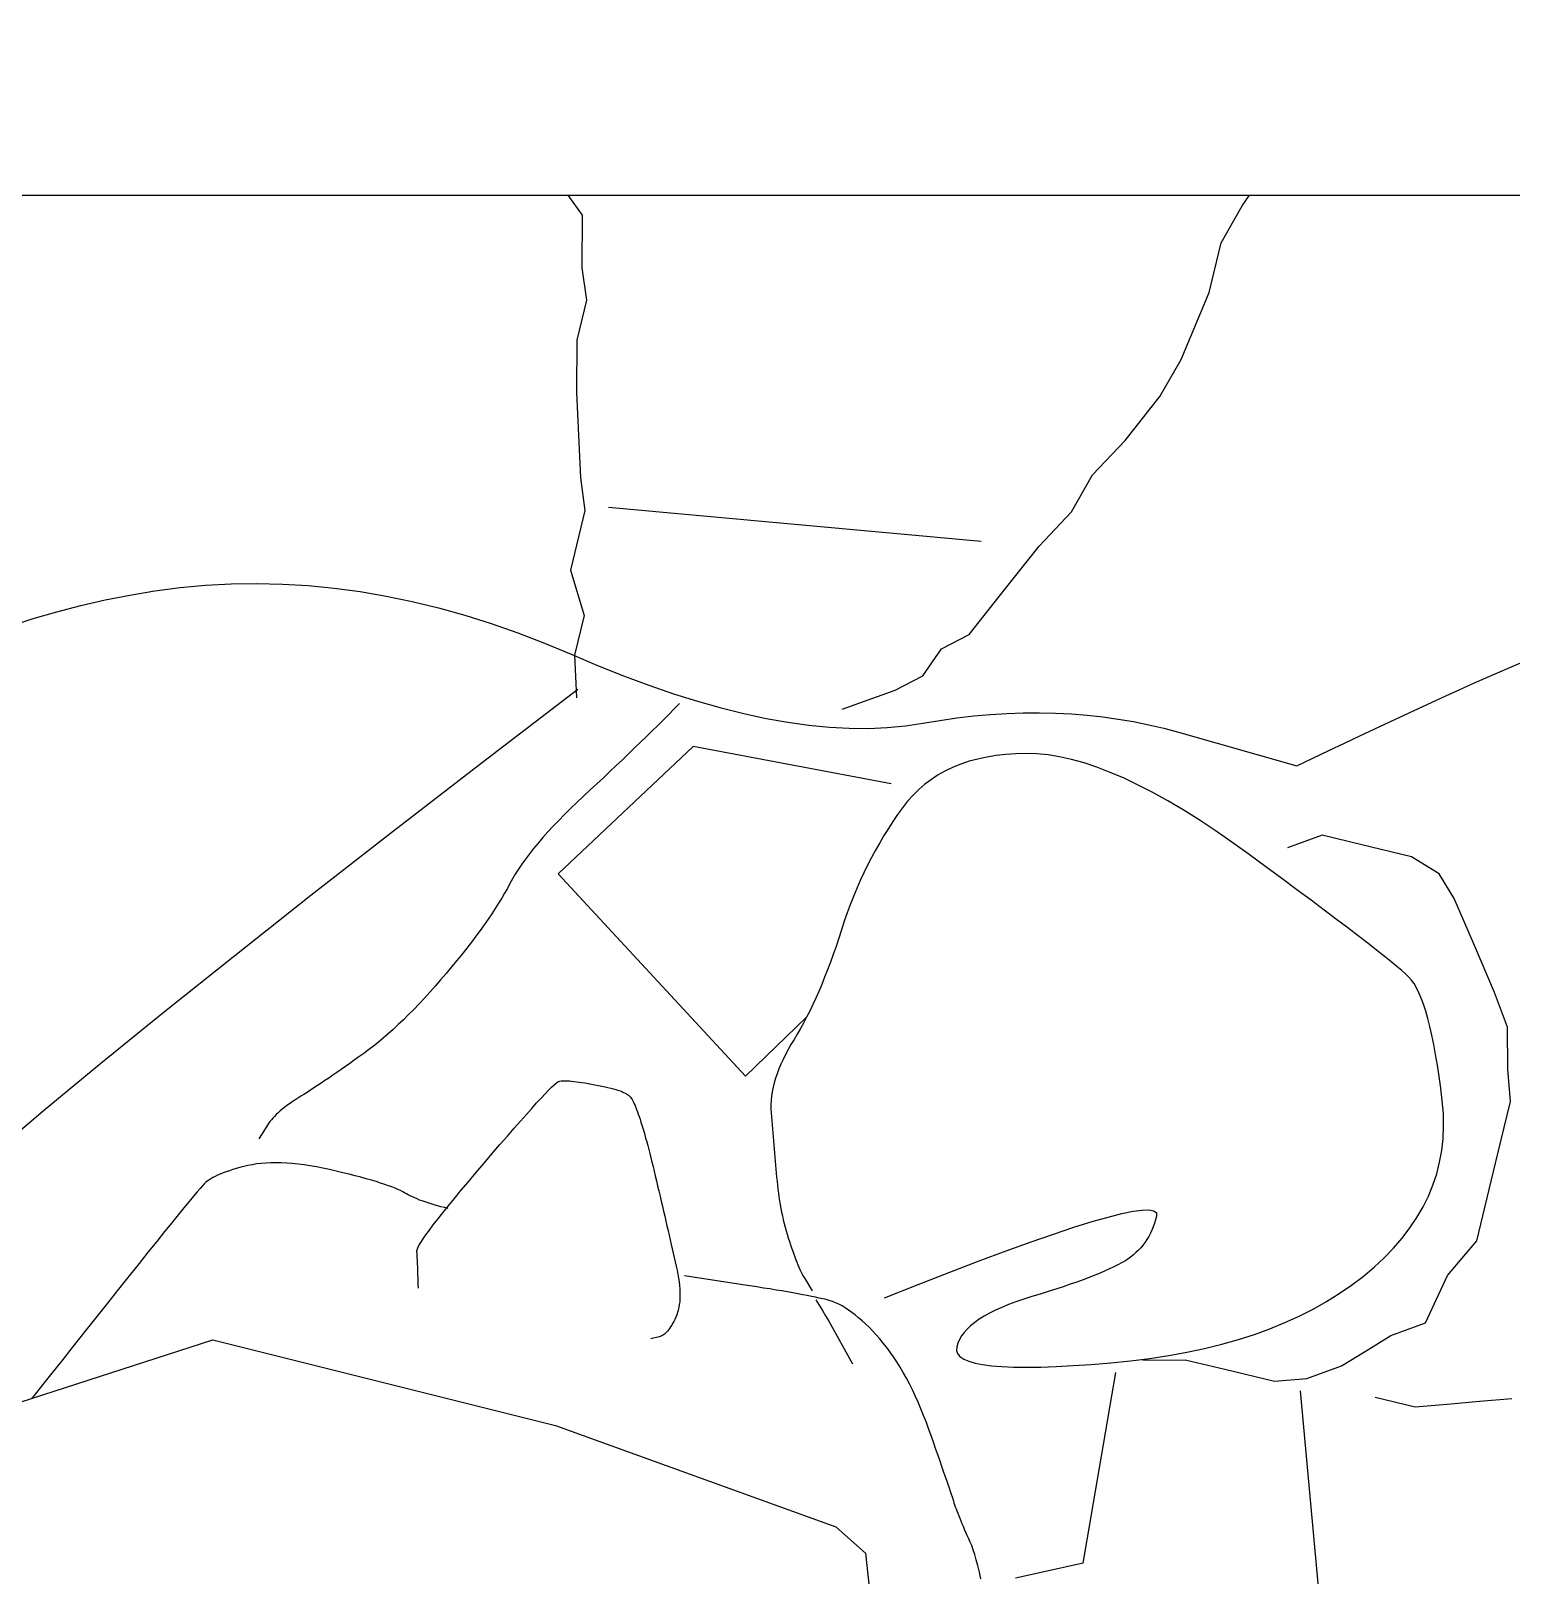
# Model space of a CAD drawing. Header units: metres. Extents: x -598 to 357, y -242 to 574.
# Drawn here: x -312.0831 to -311.8413, y 415.0141 to 415.2665 of the extents above; entities that cross this region are included whole.
import ezdxf

# ---------------------------------------------------------------- set-up
doc = ezdxf.new("R2010")
doc.units = ezdxf.units.M
doc.layers.add('Muro Mamspoteria', color=5, linetype='Continuous', lineweight=9)
doc.layers.add('xref_Nivel PB$0$M-muebles', color=1, linetype='Continuous')

# ---------------------------------------------------------------- blocks, each defined once
blk = doc.blocks.new('xref_Nivel PB$0$xref_Nivel PB$0$XREF-NIVEL 3$0$2222')
at = {"layer": 'xref_Nivel PB$0$M-muebles', "linetype": 'Continuous'}
for p, q in [((-2031.32818, -1968.59486), (-2032.65031, -1968.59486)), ((-2032.09368, -1968.59659), (-2032.09488, -1968.59486)), ((-2031.9835, -1968.59486), (-2031.98586, -1968.59813)), ((-2032.09025, -1968.60264), (-2032.09368, -1968.59659)), ((-2031.98586, -1968.59813), (-2031.9858, -1968.60671)), ((-2032.08829, -1968.61077), (-2032.09025, -1968.60264)), ((-2031.9858, -1968.60671), (-2031.98652, -1968.61204)), ((-2032.08368, -1968.62169), (-2032.08829, -1968.61077)), ((-2031.98652, -1968.61204), (-2031.98495, -1968.61854)), ((-2031.98495, -1968.61854), (-2031.98489, -1968.62712)), ((-2032.08024, -1968.62774), (-2032.08368, -1968.62169)), ((-2032.07454, -1968.63497), (-2032.08024, -1968.62774)), ((-2031.98489, -1968.62712), (-2031.98522, -1968.63408)), ((-2031.98522, -1968.63408), (-2031.98555, -1968.64103)), ((-2032.06923, -1968.64056), (-2032.07454, -1968.63497)), ((-2032.06579, -1968.64661), (-2032.06923, -1968.64056)), ((-2031.98555, -1968.64103), (-2031.98627, -1968.64637)), ((-2032.06048, -1968.65221), (-2032.06579, -1968.64661)), ((-2032.05101, -1968.65148), (-2031.99016, -1968.6459)), ((-2031.98627, -1968.64637), (-2031.98392, -1968.65612)), ((-2032.05478, -1968.65943), (-2032.06048, -1968.65221)), ((-2031.98392, -1968.65612), (-2031.98614, -1968.66353)), ((-2032.04908, -1968.66666), (-2032.05478, -1968.65943)), ((-2031.9453, -1968.65908), (-2031.94954, -1968.65965)), ((-2031.94107, -1968.65867), (-2031.9453, -1968.65908)), ((-2031.93686, -1968.65842), (-2031.94107, -1968.65867)), ((-2031.93266, -1968.65833), (-2031.93686, -1968.65842)), ((-2031.92849, -1968.65839), (-2031.93266, -1968.65833)), ((-2031.92432, -1968.65861), (-2031.92849, -1968.65839)), ((-2031.92017, -1968.65899), (-2031.92432, -1968.65861)), ((-2031.91604, -1968.65953), (-2031.92017, -1968.65899)), ((-2031.95807, -1968.66126), (-2031.96236, -1968.66231)), ((-2031.9538, -1968.66038), (-2031.95807, -1968.66126)), ((-2031.94954, -1968.65965), (-2031.9538, -1968.66038)), ((-2031.91195, -1968.66021), (-2031.91604, -1968.65953)), ((-2031.90791, -1968.661), (-2031.91195, -1968.66021)), ((-2031.90393, -1968.6619), (-2031.90791, -1968.661)), ((-2031.90002, -1968.66293), (-2031.90393, -1968.6619)), ((-2031.98614, -1968.66353), (-2031.98458, -1968.67003)), ((-2031.96666, -1968.66351), (-2031.97098, -1968.66487)), ((-2031.96236, -1968.66231), (-2031.96666, -1968.66351)), ((-2031.89616, -1968.66406), (-2031.90002, -1968.66293)), ((-2031.89236, -1968.66531), (-2031.89616, -1968.66406)), ((-2032.04455, -1968.66901), (-2032.04908, -1968.66666)), ((-2031.97532, -1968.66639), (-2031.97967, -1968.66806)), ((-2031.97098, -1968.66487), (-2031.97532, -1968.66639)), ((-2032.04151, -1968.67343), (-2032.04455, -1968.66901)), ((-2031.97967, -1968.66806), (-2031.98404, -1968.6699)), ((-2032.13739, -1968.67205), (-2032.13933, -1968.67121)), ((-2032.1354, -1968.67292), (-2032.13739, -1968.67205)), ((-2031.98836, -1968.67174), (-2031.99259, -1968.67342)), ((-2031.98404, -1968.6699), (-2031.98836, -1968.67174)), ((-2031.98458, -1968.67003), (-2031.98491, -1968.67699)), ((-2032.13336, -1968.67382), (-2032.1354, -1968.67292)), ((-2032.13127, -1968.67475), (-2032.13336, -1968.67382)), ((-2032.03698, -1968.67578), (-2032.04151, -1968.67343)), ((-2031.99259, -1968.67342), (-2031.99672, -1968.67496)), ((-2032.12914, -1968.67571), (-2032.13127, -1968.67475)), ((-2032.12696, -1968.67669), (-2032.12914, -1968.67571)), ((-2032.12474, -1968.67771), (-2032.12696, -1968.67669)), ((-2032.02832, -1968.67885), (-2032.03698, -1968.67578)), ((-2032.00075, -1968.67634), (-2032.00469, -1968.67758)), ((-2031.99672, -1968.67496), (-2032.00075, -1968.67634)), ((-2031.98511, -1968.67566), (-2031.96956, -1968.68757)), ((-2032.12246, -1968.67875), (-2032.12474, -1968.67771)), ((-2032.12014, -1968.67982), (-2032.12246, -1968.67875)), ((-2032.06578, -1968.67964), (-2032.06835, -1968.67984)), ((-2032.06318, -1968.67951), (-2032.06578, -1968.67964)), ((-2032.06055, -1968.67946), (-2032.06318, -1968.67951)), ((-2032.05791, -1968.67948), (-2032.06055, -1968.67946)), ((-2032.05524, -1968.67957), (-2032.05791, -1968.67948)), ((-2032.05254, -1968.67974), (-2032.05524, -1968.67957)), ((-2032.01226, -1968.67959), (-2032.0159, -1968.68037)), ((-2032.00852, -1968.67866), (-2032.01226, -1968.67959)), ((-2032.00469, -1968.67758), (-2032.00852, -1968.67866)), ((-2032.00175, -1968.67796), (-2032.00089, -1968.67883)), ((-2032.00089, -1968.67883), (-2032.00001, -1968.67971)), ((-2032.11778, -1968.68093), (-2032.12014, -1968.67982)), ((-2032.11536, -1968.68206), (-2032.11778, -1968.68093)), ((-2032.1129, -1968.68322), (-2032.11536, -1968.68206)), ((-2032.08085, -1968.68198), (-2032.08327, -1968.68263)), ((-2032.0784, -1968.68141), (-2032.08085, -1968.68198)), ((-2032.07592, -1968.6809), (-2032.0784, -1968.68141)), ((-2032.07342, -1968.68048), (-2032.07592, -1968.6809)), ((-2032.0709, -1968.68012), (-2032.07342, -1968.68048)), ((-2032.06835, -1968.67984), (-2032.0709, -1968.68012)), ((-2032.04982, -1968.67998), (-2032.05254, -1968.67974)), ((-2032.04707, -1968.6803), (-2032.04982, -1968.67998)), ((-2032.0443, -1968.6807), (-2032.04707, -1968.6803)), ((-2032.0415, -1968.68117), (-2032.0443, -1968.6807)), ((-2032.03864, -1968.68159), (-2032.0415, -1968.68117)), ((-2032.03569, -1968.68187), (-2032.03864, -1968.68159)), ((-2032.03264, -1968.682), (-2032.03569, -1968.68187)), ((-2032.02948, -1968.68198), (-2032.03264, -1968.682)), ((-2032.02624, -1968.6818), (-2032.02948, -1968.68198)), ((-2032.02289, -1968.68148), (-2032.02624, -1968.6818)), ((-2032.01944, -1968.681), (-2032.02289, -1968.68148)), ((-2032.0159, -1968.68037), (-2032.01944, -1968.681)), ((-2032.00001, -1968.67971), (-2031.99912, -1968.6806)), ((-2031.99912, -1968.6806), (-2031.99821, -1968.68151)), ((-2031.99821, -1968.68151), (-2031.99728, -1968.68242)), ((-2032.11039, -1968.68441), (-2032.1129, -1968.68322)), ((-2032.10783, -1968.68562), (-2032.11039, -1968.68441)), ((-2032.08327, -1968.68263), (-2032.10258, -1968.68815)), ((-2031.99728, -1968.68242), (-2031.99634, -1968.68334)), ((-2031.99634, -1968.68334), (-2031.99538, -1968.68427)), ((-2031.99538, -1968.68427), (-2031.99441, -1968.68521)), ((-2032.10523, -1968.68687), (-2032.10783, -1968.68562)), ((-2032.10258, -1968.68815), (-2032.10523, -1968.68687)), ((-2032.06785, -1968.68765), (-2032.06581, -1968.68708)), ((-2032.06581, -1968.68708), (-2032.06385, -1968.68663)), ((-2032.06385, -1968.68663), (-2032.06195, -1968.68632)), ((-2032.06195, -1968.68632), (-2032.06013, -1968.68614)), ((-2032.06013, -1968.68614), (-2032.05837, -1968.68609)), ((-2032.05837, -1968.68609), (-2032.05667, -1968.68614)), ((-2032.05667, -1968.68614), (-2032.05504, -1968.68625)), ((-2032.05504, -1968.68625), (-2032.05346, -1968.68644)), ((-2032.05346, -1968.68644), (-2032.05194, -1968.68669)), ((-2032.05194, -1968.68669), (-2032.05047, -1968.68701)), ((-2032.05047, -1968.68701), (-2032.04907, -1968.68739)), ((-2032.03634, -1968.69105), (-2032.00395, -1968.68498)), ((-2032.00395, -1968.68498), (-2031.98189, -1968.7058)), ((-2031.99441, -1968.68521), (-2031.99342, -1968.68616)), ((-2031.99342, -1968.68616), (-2031.99242, -1968.68712)), ((-2031.99242, -1968.68712), (-2031.9914, -1968.68809)), ((-2032.07437, -1968.69016), (-2032.07213, -1968.68919)), ((-2032.07213, -1968.68919), (-2032.06995, -1968.68836)), ((-2032.06995, -1968.68836), (-2032.06785, -1968.68765)), ((-2032.04907, -1968.68739), (-2032.04772, -1968.68785)), ((-2032.04772, -1968.68785), (-2032.04643, -1968.68837)), ((-2032.04643, -1968.68837), (-2032.0452, -1968.68896)), ((-2032.0452, -1968.68896), (-2032.04402, -1968.68962)), ((-2032.04402, -1968.68962), (-2032.0429, -1968.69034)), ((-2031.9914, -1968.68809), (-2031.99037, -1968.68907)), ((-2031.99037, -1968.68907), (-2031.98932, -1968.69006)), ((-2031.96956, -1968.68757), (-2031.95503, -1968.69879)), ((-2032.07906, -1968.69248), (-2032.07668, -1968.69126)), ((-2032.07668, -1968.69126), (-2032.07437, -1968.69016)), ((-2032.0429, -1968.69034), (-2032.04184, -1968.69113)), ((-2032.04184, -1968.69113), (-2032.04084, -1968.69199)), ((-2032.04084, -1968.69199), (-2032.03989, -1968.69292)), ((-2031.98932, -1968.69006), (-2031.98825, -1968.69106)), ((-2031.98825, -1968.69106), (-2031.98717, -1968.69207)), ((-2031.98717, -1968.69207), (-2031.98607, -1968.69309)), ((-2032.08403, -1968.69533), (-2032.08151, -1968.69384)), ((-2032.08151, -1968.69384), (-2032.07906, -1968.69248)), ((-2032.03989, -1968.69292), (-2032.039, -1968.69392)), ((-2032.039, -1968.69392), (-2032.03817, -1968.69498)), ((-2031.98607, -1968.69309), (-2031.98498, -1968.6941)), ((-2031.98498, -1968.6941), (-2031.98394, -1968.6951)), ((-2032.08927, -1968.69871), (-2032.08662, -1968.69695)), ((-2032.08662, -1968.69695), (-2032.08403, -1968.69533)), ((-2032.03817, -1968.69498), (-2032.03738, -1968.69608)), ((-2032.03738, -1968.69608), (-2032.03662, -1968.69721)), ((-2032.03662, -1968.69721), (-2032.03587, -1968.69835)), ((-2031.98394, -1968.6951), (-2031.98295, -1968.69609)), ((-2031.98295, -1968.69609), (-2031.982, -1968.69705)), ((-2031.982, -1968.69705), (-2031.98109, -1968.698)), ((-2032.11323, -1968.70103), (-2032.10673, -1968.69946)), ((-2032.10673, -1968.69946), (-2032.10107, -1968.70154)), ((-2032.092, -1968.70059), (-2032.08927, -1968.69871)), ((-2032.03587, -1968.69835), (-2032.03515, -1968.69951)), ((-2032.03515, -1968.69951), (-2032.03445, -1968.7007)), ((-2031.98109, -1968.698), (-2031.98023, -1968.69894)), ((-2031.98023, -1968.69894), (-2031.97941, -1968.69985)), ((-2031.97941, -1968.69985), (-2031.97863, -1968.70075)), ((-2031.95503, -1968.69879), (-2031.94153, -1968.70932)), ((-2032.12135, -1968.70299), (-2032.11323, -1968.70103)), ((-2032.09479, -1968.7026), (-2032.092, -1968.70059)), ((-2032.03445, -1968.7007), (-2032.03377, -1968.7019)), ((-2032.03377, -1968.7019), (-2032.03311, -1968.70311)), ((-2031.97863, -1968.70075), (-2031.9779, -1968.70164)), ((-2031.9779, -1968.70164), (-2031.97722, -1968.70251)), ((-2032.12584, -1968.70579), (-2032.12135, -1968.70299)), ((-2032.10016, -1968.70656), (-2032.09755, -1968.70463)), ((-2032.09755, -1968.70463), (-2032.09479, -1968.7026)), ((-2032.03311, -1968.70311), (-2032.03248, -1968.70435)), ((-2032.03248, -1968.70435), (-2032.03187, -1968.70561)), ((-2031.97722, -1968.70251), (-2031.97657, -1968.70336)), ((-2031.97657, -1968.70336), (-2031.97598, -1968.7042)), ((-2031.97598, -1968.7042), (-2031.97542, -1968.70502)), ((-2032.1283, -1968.70982), (-2032.12584, -1968.70579)), ((-2032.10261, -1968.70838), (-2032.10016, -1968.70656)), ((-2032.03187, -1968.70561), (-2032.03128, -1968.70688)), ((-2032.03128, -1968.70688), (-2032.03071, -1968.70818)), ((-2031.98189, -1968.7058), (-2032.01252, -1968.73886)), ((-2031.97542, -1968.70502), (-2031.97491, -1968.70582)), ((-2031.97491, -1968.70582), (-2031.97445, -1968.70661)), ((-2031.97445, -1968.70661), (-2031.97402, -1968.70738)), ((-2031.97402, -1968.70738), (-2031.97361, -1968.70815)), ((-2032.13161, -1968.71749), (-2032.1283, -1968.70982)), ((-2032.10492, -1968.71009), (-2032.10261, -1968.70838)), ((-2032.03071, -1968.70818), (-2032.03016, -1968.70949)), ((-2032.03016, -1968.70949), (-2032.02964, -1968.71082)), ((-2031.97361, -1968.70815), (-2031.97316, -1968.70895)), ((-2031.97316, -1968.70895), (-2031.97269, -1968.70976)), ((-2031.97269, -1968.70976), (-2031.97218, -1968.71059)), ((-2031.94153, -1968.70932), (-2031.92906, -1968.71917)), ((-2032.10908, -1968.71322), (-2032.10708, -1968.71171)), ((-2032.10708, -1968.71171), (-2032.10492, -1968.71009)), ((-2032.02964, -1968.71082), (-2032.02914, -1968.71217)), ((-2032.02914, -1968.71217), (-2032.02866, -1968.71354)), ((-2031.97218, -1968.71059), (-2031.97164, -1968.71144)), ((-2031.97164, -1968.71144), (-2031.97107, -1968.71231)), ((-2031.97107, -1968.71231), (-2031.97046, -1968.7132)), ((-2032.11265, -1968.71593), (-2032.11094, -1968.71463)), ((-2032.11094, -1968.71463), (-2032.10908, -1968.71322)), ((-2032.02866, -1968.71354), (-2032.02821, -1968.71493)), ((-2032.02821, -1968.71493), (-2032.02776, -1968.71631)), ((-2031.97046, -1968.7132), (-2031.96983, -1968.71411)), ((-2031.96983, -1968.71411), (-2031.96916, -1968.71503)), ((-2031.96916, -1968.71503), (-2031.96846, -1968.71598)), ((-2032.13492, -1968.72517), (-2032.13161, -1968.71749)), ((-2032.11561, -1968.71823), (-2032.1142, -1968.71713)), ((-2032.1142, -1968.71713), (-2032.11265, -1968.71593)), ((-2032.02776, -1968.71631), (-2032.02731, -1968.71766)), ((-2031.96846, -1968.71598), (-2031.96773, -1968.71695)), ((-2031.96773, -1968.71695), (-2031.96697, -1968.71793)), ((-2032.11798, -1968.72012), (-2032.11687, -1968.71923)), ((-2032.11687, -1968.71923), (-2032.11561, -1968.71823)), ((-2032.02731, -1968.71766), (-2032.02685, -1968.71897)), ((-2032.02685, -1968.71897), (-2032.02639, -1968.72024)), ((-2031.96697, -1968.71793), (-2031.96618, -1968.71894)), ((-2031.96618, -1968.71894), (-2031.96535, -1968.71996)), ((-2031.96535, -1968.71996), (-2031.9645, -1968.721)), ((-2031.92906, -1968.71917), (-2031.91761, -1968.72833)), ((-2032.12091, -1968.72265), (-2032.1204, -1968.72217)), ((-2032.1204, -1968.72217), (-2032.11975, -1968.72159)), ((-2032.11975, -1968.72159), (-2032.11894, -1968.72091)), ((-2032.11894, -1968.72091), (-2032.11798, -1968.72012)), ((-2032.02639, -1968.72024), (-2032.02593, -1968.72148)), ((-2032.02593, -1968.72148), (-2032.02545, -1968.72269)), ((-2031.9645, -1968.721), (-2031.96361, -1968.72207)), ((-2031.96361, -1968.72207), (-2031.96271, -1968.72312)), ((-2032.12256, -1968.7252), (-2032.12216, -1968.7244)), ((-2032.12216, -1968.7244), (-2032.12176, -1968.72372)), ((-2032.12176, -1968.72372), (-2032.12134, -1968.72313)), ((-2032.12134, -1968.72313), (-2032.12091, -1968.72265)), ((-2032.02545, -1968.72269), (-2032.02498, -1968.72386)), ((-2032.02498, -1968.72386), (-2032.02449, -1968.725)), ((-2032.02449, -1968.725), (-2032.02401, -1968.7261)), ((-2031.96271, -1968.72312), (-2031.96182, -1968.72415)), ((-2031.96182, -1968.72415), (-2031.96094, -1968.72514)), ((-2031.96094, -1968.72514), (-2031.96006, -1968.7261)), ((-2032.137, -1968.73083), (-2032.13492, -1968.72517)), ((-2032.12367, -1968.7282), (-2032.12331, -1968.7271)), ((-2032.12331, -1968.7271), (-2032.12294, -1968.72609)), ((-2032.12294, -1968.72609), (-2032.12256, -1968.7252)), ((-2032.02401, -1968.7261), (-2032.02351, -1968.72716)), ((-2032.02351, -1968.72716), (-2032.02302, -1968.7282)), ((-2031.96006, -1968.7261), (-2031.95919, -1968.72703)), ((-2031.95919, -1968.72703), (-2031.95833, -1968.72793)), ((-2032.12435, -1968.73073), (-2032.12401, -1968.72942)), ((-2032.12401, -1968.72942), (-2032.12367, -1968.7282)), ((-2032.02302, -1968.7282), (-2032.02251, -1968.72919)), ((-2032.01252, -1968.73886), (-2032.02251, -1968.72919)), ((-2032.02251, -1968.72919), (-2032.02201, -1968.73016)), ((-2032.02201, -1968.73016), (-2032.0215, -1968.73108)), ((-2031.95833, -1968.72793), (-2031.95748, -1968.72879)), ((-2031.95748, -1968.72879), (-2031.95663, -1968.72963)), ((-2031.95663, -1968.72963), (-2031.95579, -1968.73043)), ((-2031.91761, -1968.72833), (-2031.90719, -1968.7368)), ((-2032.13706, -1968.73772), (-2032.137, -1968.73083)), ((-2032.12498, -1968.73368), (-2032.12467, -1968.73215)), ((-2032.12467, -1968.73215), (-2032.12435, -1968.73073)), ((-2032.0215, -1968.73108), (-2032.02098, -1968.73198)), ((-2032.02098, -1968.73198), (-2032.02045, -1968.73284)), ((-2031.95579, -1968.73043), (-2031.95496, -1968.7312)), ((-2031.95496, -1968.7312), (-2031.95414, -1968.73194)), ((-2031.95414, -1968.73194), (-2031.95332, -1968.73264)), ((-2031.95332, -1968.73264), (-2031.95252, -1968.73332)), ((-2032.12528, -1968.73531), (-2032.12498, -1968.73368)), ((-2032.02045, -1968.73284), (-2032.01995, -1968.73367)), ((-2032.01995, -1968.73367), (-2032.01948, -1968.73449)), ((-2032.01948, -1968.73449), (-2032.01904, -1968.73531)), ((-2031.95252, -1968.73332), (-2031.95172, -1968.73396)), ((-2031.95172, -1968.73396), (-2031.95092, -1968.73457)), ((-2031.95092, -1968.73457), (-2031.95014, -1968.73515)), ((-2031.95014, -1968.73515), (-2031.94937, -1968.73571)), ((-2032.13751, -1968.74299), (-2032.13706, -1968.73772)), ((-2032.12584, -1968.73888), (-2032.12557, -1968.73704)), ((-2032.12557, -1968.73704), (-2032.12528, -1968.73531)), ((-2032.01904, -1968.73531), (-2032.01865, -1968.73611)), ((-2032.01865, -1968.73611), (-2032.01828, -1968.7369)), ((-2032.01828, -1968.7369), (-2032.01796, -1968.73767)), ((-2032.01796, -1968.73767), (-2032.01767, -1968.73844)), ((-2031.94937, -1968.73571), (-2031.94861, -1968.73625)), ((-2031.94861, -1968.73625), (-2031.94788, -1968.73677)), ((-2031.94788, -1968.73677), (-2031.94716, -1968.73728)), ((-2031.94716, -1968.73728), (-2031.94645, -1968.73777)), ((-2031.90719, -1968.7368), (-2031.89779, -1968.74459)), ((-2032.12611, -1968.74083), (-2032.12584, -1968.73888)), ((-2032.01767, -1968.73844), (-2032.01742, -1968.7392)), ((-2032.01742, -1968.7392), (-2032.0172, -1968.73994)), ((-2032.0172, -1968.73994), (-2032.01702, -1968.74067)), ((-2031.98793, -1968.74026), (-2031.98851, -1968.74037)), ((-2031.98736, -1968.74015), (-2031.98793, -1968.74026)), ((-2031.98681, -1968.74005), (-2031.98736, -1968.74015)), ((-2031.98629, -1968.73996), (-2031.98681, -1968.74005)), ((-2031.98579, -1968.73988), (-2031.98629, -1968.73996)), ((-2031.98533, -1968.73981), (-2031.98579, -1968.73988)), ((-2031.98489, -1968.73975), (-2031.98533, -1968.73981)), ((-2031.98448, -1968.7397), (-2031.98489, -1968.73975)), ((-2031.9841, -1968.73966), (-2031.98448, -1968.7397)), ((-2031.98375, -1968.73963), (-2031.9841, -1968.73966)), ((-2031.98342, -1968.73961), (-2031.98375, -1968.73963)), ((-2031.98312, -1968.7396), (-2031.98342, -1968.73961)), ((-2031.98285, -1968.7396), (-2031.98312, -1968.7396)), ((-2031.98261, -1968.73961), (-2031.98285, -1968.7396)), ((-2031.9824, -1968.73963), (-2031.98261, -1968.73961)), ((-2031.98221, -1968.73966), (-2031.9824, -1968.73963)), ((-2031.98205, -1968.7397), (-2031.98221, -1968.73966)), ((-2031.98186, -1968.7398), (-2031.98205, -1968.7397)), ((-2031.9816, -1968.73999), (-2031.98186, -1968.7398)), ((-2031.98126, -1968.74028), (-2031.9816, -1968.73999)), ((-2031.98085, -1968.74067), (-2031.98126, -1968.74028)), ((-2031.94645, -1968.73777), (-2031.94577, -1968.73825)), ((-2031.94577, -1968.73825), (-2031.9451, -1968.73871)), ((-2031.9451, -1968.73871), (-2031.94445, -1968.73916)), ((-2031.94445, -1968.73916), (-2031.94381, -1968.73958)), ((-2031.94381, -1968.73958), (-2031.9432, -1968.74)), ((-2031.9432, -1968.74), (-2031.9426, -1968.74039)), ((-2032.12636, -1968.74288), (-2032.12611, -1968.74083)), ((-2032.01702, -1968.74067), (-2032.01688, -1968.74139)), ((-2032.01688, -1968.74139), (-2032.01677, -1968.7421)), ((-2032.01677, -1968.7421), (-2032.0167, -1968.7428)), ((-2032.0167, -1968.7428), (-2032.01667, -1968.74349)), ((-2031.99398, -1968.74265), (-2031.9941, -1968.74287)), ((-2031.99386, -1968.74246), (-2031.99398, -1968.74265)), ((-2031.99374, -1968.7423), (-2031.99386, -1968.74246)), ((-2031.99363, -1968.74215), (-2031.99374, -1968.7423)), ((-2031.99352, -1968.74204), (-2031.99363, -1968.74215)), ((-2031.9934, -1968.74193), (-2031.99352, -1968.74204)), ((-2031.99324, -1968.74182), (-2031.9934, -1968.74193)), ((-2031.99306, -1968.74171), (-2031.99324, -1968.74182)), ((-2031.99285, -1968.7416), (-2031.99306, -1968.74171)), ((-2031.9926, -1968.74149), (-2031.99285, -1968.7416)), ((-2031.99233, -1968.74138), (-2031.9926, -1968.74149)), ((-2031.99203, -1968.74127), (-2031.99233, -1968.74138)), ((-2031.99169, -1968.74116), (-2031.99203, -1968.74127)), ((-2031.99133, -1968.74105), (-2031.99169, -1968.74116)), ((-2031.99093, -1968.74094), (-2031.99133, -1968.74105)), ((-2031.99051, -1968.74083), (-2031.99093, -1968.74094)), ((-2031.99005, -1968.74072), (-2031.99051, -1968.74083)), ((-2031.98957, -1968.7406), (-2031.99005, -1968.74072)), ((-2031.98905, -1968.74049), (-2031.98957, -1968.7406)), ((-2031.98851, -1968.74037), (-2031.98905, -1968.74049)), ((-2031.98035, -1968.74116), (-2031.98085, -1968.74067)), ((-2031.97978, -1968.74175), (-2031.98035, -1968.74116)), ((-2031.97913, -1968.74244), (-2031.97978, -1968.74175)), ((-2031.9784, -1968.74323), (-2031.97913, -1968.74244)), ((-2031.9426, -1968.74039), (-2031.94202, -1968.74077)), ((-2031.94202, -1968.74077), (-2031.94145, -1968.74114)), ((-2031.94145, -1968.74114), (-2031.9409, -1968.74149)), ((-2031.9409, -1968.74149), (-2031.94037, -1968.74182)), ((-2031.94037, -1968.74182), (-2031.93986, -1968.74214)), ((-2031.93986, -1968.74214), (-2031.93937, -1968.74244)), ((-2031.93937, -1968.74244), (-2031.93889, -1968.74275)), ((-2031.93889, -1968.74275), (-2031.93844, -1968.74305)), ((-2032.13594, -1968.74949), (-2032.13751, -1968.74299)), ((-2032.12659, -1968.747), (-2032.12654, -1968.74496)), ((-2032.12654, -1968.74496), (-2032.12636, -1968.74288)), ((-2032.01671, -1968.74483), (-2032.01676, -1968.74548)), ((-2032.01667, -1968.74416), (-2032.01671, -1968.74483)), ((-2032.01667, -1968.74349), (-2032.01667, -1968.74416)), ((-2031.99501, -1968.74505), (-2031.99515, -1968.74546)), ((-2031.99487, -1968.74467), (-2031.99501, -1968.74505)), ((-2031.99474, -1968.74431), (-2031.99487, -1968.74467)), ((-2031.9946, -1968.74397), (-2031.99474, -1968.74431)), ((-2031.99447, -1968.74366), (-2031.9946, -1968.74397)), ((-2031.99435, -1968.74337), (-2031.99447, -1968.74366)), ((-2031.99422, -1968.74311), (-2031.99435, -1968.74337)), ((-2031.9941, -1968.74287), (-2031.99422, -1968.74311)), ((-2031.9776, -1968.74411), (-2031.9784, -1968.74323)), ((-2031.97672, -1968.7451), (-2031.9776, -1968.74411)), ((-2031.97576, -1968.74618), (-2031.97672, -1968.7451)), ((-2031.93844, -1968.74305), (-2031.93801, -1968.74335)), ((-2031.93801, -1968.74335), (-2031.9376, -1968.74365)), ((-2031.9376, -1968.74365), (-2031.93721, -1968.74395)), ((-2031.93721, -1968.74395), (-2031.93684, -1968.74425)), ((-2031.93684, -1968.74425), (-2031.93649, -1968.74454)), ((-2031.93649, -1968.74454), (-2031.93616, -1968.74484)), ((-2031.93616, -1968.74484), (-2031.93585, -1968.74513)), ((-2031.93585, -1968.74513), (-2031.93556, -1968.74542)), ((-2031.89779, -1968.74459), (-2031.88942, -1968.75169)), ((-2032.1265, -1968.74901), (-2032.12659, -1968.747)), ((-2032.01693, -1968.74746), (-2032.01699, -1968.74812)), ((-2032.01688, -1968.7468), (-2032.01693, -1968.74746)), ((-2032.01682, -1968.74614), (-2032.01688, -1968.7468)), ((-2032.01676, -1968.74548), (-2032.01682, -1968.74614)), ((-2031.99574, -1968.74734), (-2031.9959, -1968.74786)), ((-2031.99559, -1968.74683), (-2031.99574, -1968.74734)), ((-2031.99544, -1968.74635), (-2031.99559, -1968.74683)), ((-2031.9953, -1968.74589), (-2031.99544, -1968.74635)), ((-2031.99515, -1968.74546), (-2031.9953, -1968.74589)), ((-2031.97472, -1968.74736), (-2031.97576, -1968.74618)), ((-2031.97361, -1968.74865), (-2031.97472, -1968.74736)), ((-2031.93556, -1968.74542), (-2031.93529, -1968.74571)), ((-2031.93529, -1968.74571), (-2031.93505, -1968.74599)), ((-2031.93505, -1968.74599), (-2031.93482, -1968.74628)), ((-2031.93482, -1968.74628), (-2031.93461, -1968.74656)), ((-2031.93461, -1968.74656), (-2031.93443, -1968.74684)), ((-2031.93443, -1968.74684), (-2031.93303, -1968.74909)), ((-2032.13437, -1968.75599), (-2032.13594, -1968.74949)), ((-2032.12629, -1968.75097), (-2032.1265, -1968.74901)), ((-2032.01716, -1968.75009), (-2032.01721, -1968.75075)), ((-2032.0171, -1968.74943), (-2032.01716, -1968.75009)), ((-2032.01704, -1968.74878), (-2032.0171, -1968.74943)), ((-2032.01699, -1968.74812), (-2032.01704, -1968.74878)), ((-2031.99654, -1968.75019), (-2031.99671, -1968.75083)), ((-2031.99638, -1968.74958), (-2031.99654, -1968.75019)), ((-2031.99621, -1968.74898), (-2031.99638, -1968.74958)), ((-2031.99605, -1968.74841), (-2031.99621, -1968.74898)), ((-2031.9959, -1968.74786), (-2031.99605, -1968.74841)), ((-2031.97241, -1968.75003), (-2031.97361, -1968.74865)), ((-2031.97114, -1968.7515), (-2031.97241, -1968.75003)), ((-2032.12594, -1968.7529), (-2032.12629, -1968.75097)), ((-2032.12546, -1968.75479), (-2032.12594, -1968.7529)), ((-2032.01738, -1968.75273), (-2032.01744, -1968.75338)), ((-2032.01733, -1968.75207), (-2032.01738, -1968.75273)), ((-2032.01727, -1968.75141), (-2032.01733, -1968.75207)), ((-2032.01721, -1968.75075), (-2032.01727, -1968.75141)), ((-2031.99724, -1968.75289), (-2031.99742, -1968.75362)), ((-2031.99706, -1968.75218), (-2031.99724, -1968.75289)), ((-2031.99688, -1968.7515), (-2031.99706, -1968.75218)), ((-2031.99671, -1968.75083), (-2031.99688, -1968.7515)), ((-2031.9698, -1968.75308), (-2031.97114, -1968.7515)), ((-2032.12485, -1968.75664), (-2032.12546, -1968.75479)), ((-2032.01761, -1968.75536), (-2032.01767, -1968.75602)), ((-2032.01755, -1968.7547), (-2032.01761, -1968.75536)), ((-2032.01749, -1968.75404), (-2032.01755, -1968.7547)), ((-2032.01744, -1968.75338), (-2032.01749, -1968.75404)), ((-2031.99779, -1968.75514), (-2031.99798, -1968.75594)), ((-2031.9976, -1968.75437), (-2031.99779, -1968.75514)), ((-2031.99742, -1968.75362), (-2031.9976, -1968.75437)), ((-2031.96845, -1968.75466), (-2031.9698, -1968.75308)), ((-2031.9672, -1968.75615), (-2031.96845, -1968.75466)), ((-2031.95057, -1968.75563), (-2031.94969, -1968.75538)), ((-2031.94969, -1968.75538), (-2031.94875, -1968.75513)), ((-2031.94875, -1968.75513), (-2031.94776, -1968.75488)), ((-2031.94776, -1968.75488), (-2031.94673, -1968.75462)), ((-2031.94673, -1968.75462), (-2031.94563, -1968.75435)), ((-2031.94563, -1968.75435), (-2031.94453, -1968.7541)), ((-2031.94453, -1968.7541), (-2031.94345, -1968.75387)), ((-2031.94345, -1968.75387), (-2031.94241, -1968.75367)), ((-2031.94241, -1968.75367), (-2031.94138, -1968.75349)), ((-2031.94138, -1968.75349), (-2031.94039, -1968.75334)), ((-2031.94039, -1968.75334), (-2031.93942, -1968.75322)), ((-2031.93942, -1968.75322), (-2031.93848, -1968.75312)), ((-2031.93848, -1968.75312), (-2031.93757, -1968.75305)), ((-2031.93757, -1968.75305), (-2031.93668, -1968.75301)), ((-2031.93668, -1968.75301), (-2031.93582, -1968.75299)), ((-2031.93582, -1968.75299), (-2031.93499, -1968.75301)), ((-2031.93499, -1968.75301), (-2031.93418, -1968.75304)), ((-2031.93418, -1968.75304), (-2031.93341, -1968.75311)), ((-2031.93341, -1968.75311), (-2031.93265, -1968.7532)), ((-2031.93265, -1968.7532), (-2031.93193, -1968.75332)), ((-2031.93193, -1968.75332), (-2031.93123, -1968.75346)), ((-2031.93123, -1968.75346), (-2031.93057, -1968.75362)), ((-2031.93057, -1968.75362), (-2031.92993, -1968.75378)), ((-2031.92993, -1968.75378), (-2031.92932, -1968.75395)), ((-2031.92932, -1968.75395), (-2031.92874, -1968.75412)), ((-2031.92874, -1968.75412), (-2031.92819, -1968.7543)), ((-2031.92819, -1968.7543), (-2031.92767, -1968.75447)), ((-2031.92767, -1968.75447), (-2031.92717, -1968.75466)), ((-2031.92717, -1968.75466), (-2031.92671, -1968.75484)), ((-2031.92671, -1968.75484), (-2031.92628, -1968.75503)), ((-2031.92628, -1968.75503), (-2031.92587, -1968.75522)), ((-2031.92587, -1968.75522), (-2031.9255, -1968.75542)), ((-2031.9255, -1968.75542), (-2031.92515, -1968.75562)), ((-2032.13202, -1968.76574), (-2032.13437, -1968.75599)), ((-2032.12411, -1968.75846), (-2032.12485, -1968.75664)), ((-2032.01781, -1968.75731), (-2032.01789, -1968.75795)), ((-2032.01774, -1968.75667), (-2032.01781, -1968.75731)), ((-2032.01767, -1968.75602), (-2032.01774, -1968.75667)), ((-2031.99837, -1968.7576), (-2031.99856, -1968.75845)), ((-2031.99817, -1968.75676), (-2031.99837, -1968.7576)), ((-2031.99798, -1968.75594), (-2031.99817, -1968.75676)), ((-2031.96603, -1968.75755), (-2031.9672, -1968.75615)), ((-2031.96495, -1968.75886), (-2031.96603, -1968.75755)), ((-2031.95711, -1968.75808), (-2031.95681, -1968.75791)), ((-2031.95681, -1968.75791), (-2031.95651, -1968.75773)), ((-2031.95651, -1968.75773), (-2031.95615, -1968.75754)), ((-2031.95615, -1968.75754), (-2031.95574, -1968.75735)), ((-2031.95574, -1968.75735), (-2031.95528, -1968.75716)), ((-2031.95528, -1968.75716), (-2031.95476, -1968.75696)), ((-2031.95476, -1968.75696), (-2031.95419, -1968.75675)), ((-2031.95419, -1968.75675), (-2031.95357, -1968.75654)), ((-2031.95357, -1968.75654), (-2031.9529, -1968.75632)), ((-2031.9529, -1968.75632), (-2031.95217, -1968.75609)), ((-2031.95217, -1968.75609), (-2031.9514, -1968.75586)), ((-2031.9514, -1968.75586), (-2031.95057, -1968.75563)), ((-2031.92515, -1968.75562), (-2031.92484, -1968.75583)), ((-2031.92484, -1968.75583), (-2031.92455, -1968.75603)), ((-2031.92455, -1968.75603), (-2031.92429, -1968.75625)), ((-2031.92429, -1968.75625), (-2031.92406, -1968.75646)), ((-2031.92406, -1968.75646), (-2031.92379, -1968.75675)), ((-2031.92379, -1968.75675), (-2031.92341, -1968.75719)), ((-2031.92341, -1968.75719), (-2031.92292, -1968.75776)), ((-2031.92292, -1968.75776), (-2031.92231, -1968.75848)), ((-2032.12324, -1968.76023), (-2032.12411, -1968.75846)), ((-2032.12223, -1968.76196), (-2032.12324, -1968.76023)), ((-2032.01831, -1968.76047), (-2032.01843, -1968.76109)), ((-2032.01819, -1968.75985), (-2032.01831, -1968.76047)), ((-2032.01809, -1968.75922), (-2032.01819, -1968.75985)), ((-2032.01799, -1968.75859), (-2032.01809, -1968.75922)), ((-2032.01789, -1968.75795), (-2032.01799, -1968.75859)), ((-2031.99895, -1968.76012), (-2031.99914, -1968.76093)), ((-2031.99876, -1968.75929), (-2031.99895, -1968.76012)), ((-2031.99856, -1968.75845), (-2031.99876, -1968.75929)), ((-2031.96396, -1968.76007), (-2031.96495, -1968.75886)), ((-2031.96306, -1968.7612), (-2031.96396, -1968.76007)), ((-2031.96393, -1968.76048), (-2031.96333, -1968.76033)), ((-2031.96333, -1968.76033), (-2031.96275, -1968.76018)), ((-2031.96275, -1968.76018), (-2031.9622, -1968.76003)), ((-2031.9622, -1968.76003), (-2031.96166, -1968.75988)), ((-2031.96166, -1968.75988), (-2031.96114, -1968.75972)), ((-2031.96114, -1968.75972), (-2031.96065, -1968.75957)), ((-2031.96065, -1968.75957), (-2031.96017, -1968.75941)), ((-2031.96017, -1968.75941), (-2031.95971, -1968.75925)), ((-2031.95971, -1968.75925), (-2031.95928, -1968.75909)), ((-2031.95928, -1968.75909), (-2031.95887, -1968.75892)), ((-2031.95887, -1968.75892), (-2031.95847, -1968.75876)), ((-2031.95847, -1968.75876), (-2031.9581, -1968.75859)), ((-2031.9581, -1968.75859), (-2031.95775, -1968.75842)), ((-2031.95775, -1968.75842), (-2031.95742, -1968.75825)), ((-2031.95742, -1968.75825), (-2031.95711, -1968.75808)), ((-2031.92231, -1968.75848), (-2031.9216, -1968.75935)), ((-2031.9216, -1968.75935), (-2031.92077, -1968.76036)), ((-2031.92077, -1968.76036), (-2031.91983, -1968.76152)), ((-2032.12109, -1968.76366), (-2032.12223, -1968.76196)), ((-2032.07965, -1968.7612), (-2032.07969, -1968.76172)), ((-2032.07969, -1968.76172), (-2032.07953, -1968.76232)), ((-2032.07925, -1968.76086), (-2032.07965, -1968.7612)), ((-2032.07953, -1968.76232), (-2032.07935, -1968.7629)), ((-2032.07935, -1968.7629), (-2032.07915, -1968.76346)), ((-2032.07849, -1968.76071), (-2032.07925, -1968.76086)), ((-2032.07735, -1968.76073), (-2032.07849, -1968.76071)), ((-2032.07585, -1968.76093), (-2032.07735, -1968.76073)), ((-2032.07399, -1968.76132), (-2032.07585, -1968.76093)), ((-2032.07176, -1968.76188), (-2032.07399, -1968.76132)), ((-2032.06916, -1968.76262), (-2032.07176, -1968.76188)), ((-2032.06619, -1968.76355), (-2032.06916, -1968.76262)), ((-2032.01885, -1968.76291), (-2032.019, -1968.76351)), ((-2032.0187, -1968.76231), (-2032.01885, -1968.76291)), ((-2032.01856, -1968.7617), (-2032.0187, -1968.76231)), ((-2032.01843, -1968.76109), (-2032.01856, -1968.7617)), ((-2031.99951, -1968.76253), (-2031.99969, -1968.76331)), ((-2031.99932, -1968.76174), (-2031.99951, -1968.76253)), ((-2031.99914, -1968.76093), (-2031.99932, -1968.76174)), ((-2031.96224, -1968.76223), (-2031.96306, -1968.7612)), ((-2031.96151, -1968.76317), (-2031.96224, -1968.76223)), ((-2031.91983, -1968.76152), (-2031.91877, -1968.76282)), ((-2031.91877, -1968.76282), (-2031.91761, -1968.76426)), ((-2032.11982, -1968.76532), (-2032.12109, -1968.76366)), ((-2032.11842, -1968.76694), (-2032.11982, -1968.76532)), ((-2032.07915, -1968.76346), (-2032.07892, -1968.76401)), ((-2032.07892, -1968.76401), (-2032.07868, -1968.76453)), ((-2032.07868, -1968.76453), (-2032.07841, -1968.76504)), ((-2032.07841, -1968.76504), (-2032.07812, -1968.76553)), ((-2032.06287, -1968.76465), (-2032.06619, -1968.76355)), ((-2032.05917, -1968.76594), (-2032.06287, -1968.76465)), ((-2032.01951, -1968.76528), (-2032.0197, -1968.76585)), ((-2032.01934, -1968.76469), (-2032.01951, -1968.76528)), ((-2032.01917, -1968.7641), (-2032.01934, -1968.76469)), ((-2032.019, -1968.76351), (-2032.01917, -1968.7641)), ((-2032.00005, -1968.76485), (-2032.00022, -1968.7656)), ((-2031.99987, -1968.76409), (-2032.00005, -1968.76485)), ((-2031.99969, -1968.76331), (-2031.99987, -1968.76409)), ((-2031.96087, -1968.76402), (-2031.96151, -1968.76317)), ((-2031.96031, -1968.76478), (-2031.96087, -1968.76402)), ((-2031.95985, -1968.76545), (-2031.96031, -1968.76478)), ((-2031.95946, -1968.76603), (-2031.95985, -1968.76545)), ((-2031.91761, -1968.76426), (-2031.91633, -1968.76585)), ((-2032.12721, -1968.77145), (-2032.13202, -1968.76574)), ((-2032.11689, -1968.76852), (-2032.11842, -1968.76694)), ((-2032.07812, -1968.76553), (-2032.0778, -1968.766)), ((-2032.0778, -1968.766), (-2032.07747, -1968.76644)), ((-2032.07747, -1968.76644), (-2032.07711, -1968.76688)), ((-2032.07711, -1968.76688), (-2032.07672, -1968.76729)), ((-2032.07672, -1968.76729), (-2032.07632, -1968.76768)), ((-2032.07632, -1968.76768), (-2032.07589, -1968.76805)), ((-2032.05511, -1968.76741), (-2032.05917, -1968.76594)), ((-2032.05068, -1968.76905), (-2032.05511, -1968.76741)), ((-2032.02041, -1968.76793), (-2032.02058, -1968.76839)), ((-2032.02023, -1968.76744), (-2032.02041, -1968.76793)), ((-2032.02006, -1968.76693), (-2032.02023, -1968.76744)), ((-2032.01988, -1968.7664), (-2032.02006, -1968.76693)), ((-2032.0197, -1968.76585), (-2032.01988, -1968.7664)), ((-2032.00073, -1968.7678), (-2032.00089, -1968.76851)), ((-2032.00056, -1968.76708), (-2032.00073, -1968.7678)), ((-2032.00039, -1968.76634), (-2032.00056, -1968.76708)), ((-2032.00022, -1968.7656), (-2032.00039, -1968.76634)), ((-2031.95917, -1968.76651), (-2031.95946, -1968.76603)), ((-2031.95897, -1968.7669), (-2031.95917, -1968.76651)), ((-2031.95885, -1968.76721), (-2031.95897, -1968.7669)), ((-2031.95888, -1968.76829), (-2031.95887, -1968.76803)), ((-2031.95887, -1968.76803), (-2031.95885, -1968.7678)), ((-2031.95882, -1968.76742), (-2031.95885, -1968.76721)), ((-2031.95885, -1968.7678), (-2031.95884, -1968.76759)), ((-2031.95884, -1968.76759), (-2031.95882, -1968.76742)), ((-2031.91633, -1968.76585), (-2031.91494, -1968.76758)), ((-2031.91494, -1968.76758), (-2031.91344, -1968.76946)), ((-2032.11522, -1968.77007), (-2032.11689, -1968.76852)), ((-2032.11342, -1968.77157), (-2032.11522, -1968.77007)), ((-2032.07589, -1968.76805), (-2032.07545, -1968.76841)), ((-2032.07545, -1968.76841), (-2032.07498, -1968.76875)), ((-2032.07498, -1968.76875), (-2032.07448, -1968.76907)), ((-2032.07448, -1968.76907), (-2032.07395, -1968.76938)), ((-2032.07395, -1968.76938), (-2032.07336, -1968.7697)), ((-2032.07336, -1968.7697), (-2032.07272, -1968.77002)), ((-2032.07272, -1968.77002), (-2032.07202, -1968.77035)), ((-2032.07202, -1968.77035), (-2032.07127, -1968.77069)), ((-2032.04589, -1968.77088), (-2032.05068, -1968.76905)), ((-2032.02141, -1968.77042), (-2032.02158, -1968.77077)), ((-2032.02125, -1968.77006), (-2032.02141, -1968.77042)), ((-2032.02109, -1968.76967), (-2032.02125, -1968.77006)), ((-2032.02092, -1968.76927), (-2032.02109, -1968.76967)), ((-2032.02075, -1968.76884), (-2032.02092, -1968.76927)), ((-2032.02058, -1968.76839), (-2032.02075, -1968.76884)), ((-2032.00136, -1968.77056), (-2032.00148, -1968.77122)), ((-2032.00121, -1968.76989), (-2032.00136, -1968.77056)), ((-2032.00105, -1968.7692), (-2032.00121, -1968.76989)), ((-2032.00089, -1968.76851), (-2032.00105, -1968.7692)), ((-2031.95899, -1968.77086), (-2031.95897, -1968.77041)), ((-2031.95897, -1968.77041), (-2031.95896, -1968.76999)), ((-2031.95896, -1968.76999), (-2031.95894, -1968.76959)), ((-2031.95894, -1968.76959), (-2031.95893, -1968.76923)), ((-2031.95893, -1968.76923), (-2031.95891, -1968.76889)), ((-2031.95891, -1968.76889), (-2031.95889, -1968.76857)), ((-2031.95889, -1968.76857), (-2031.95888, -1968.76829)), ((-2031.91344, -1968.76946), (-2031.91182, -1968.77148)), ((-2032.12363, -1968.77919), (-2032.12721, -1968.77145)), ((-2032.11152, -1968.77302), (-2032.11342, -1968.77157)), ((-2032.10952, -1968.77439), (-2032.11152, -1968.77302)), ((-2032.07127, -1968.77069), (-2032.07046, -1968.77104)), ((-2032.07046, -1968.77104), (-2032.0696, -1968.77139)), ((-2032.0696, -1968.77139), (-2032.06868, -1968.77175)), ((-2032.06868, -1968.77175), (-2032.0677, -1968.77212)), ((-2032.0677, -1968.77212), (-2032.06667, -1968.77249)), ((-2032.06667, -1968.77249), (-2032.06559, -1968.77287)), ((-2032.06559, -1968.77287), (-2032.06445, -1968.77326)), ((-2032.04073, -1968.77289), (-2032.04589, -1968.77088)), ((-2032.03521, -1968.77508), (-2032.04073, -1968.77289)), ((-2032.02221, -1968.77194), (-2032.02344, -1968.77396)), ((-2032.02205, -1968.77168), (-2032.02221, -1968.77194)), ((-2032.0219, -1968.7714), (-2032.02205, -1968.77168)), ((-2032.02174, -1968.77109), (-2032.0219, -1968.7714)), ((-2032.02158, -1968.77077), (-2032.02174, -1968.77109)), ((-2032.01325, -1968.77312), (-2032.01208, -1968.77294)), ((-2032.01208, -1968.77294), (-2032.00254, -1968.7715)), ((-2032.00174, -1968.77306), (-2032.00179, -1968.77363)), ((-2032.00168, -1968.77246), (-2032.00174, -1968.77306)), ((-2032.00159, -1968.77185), (-2032.00168, -1968.77246)), ((-2032.00148, -1968.77122), (-2032.00159, -1968.77185)), ((-2031.95907, -1968.7735), (-2031.95906, -1968.77291)), ((-2031.95906, -1968.77291), (-2031.95904, -1968.77236)), ((-2031.95904, -1968.77236), (-2031.95902, -1968.77183)), ((-2031.95902, -1968.77183), (-2031.95901, -1968.77133)), ((-2031.95901, -1968.77133), (-2031.95899, -1968.77086)), ((-2031.91182, -1968.77148), (-2031.9101, -1968.77364)), ((-2032.10744, -1968.77569), (-2032.10952, -1968.77439)), ((-2032.06445, -1968.77326), (-2032.06325, -1968.77365)), ((-2032.06325, -1968.77365), (-2032.062, -1968.77405)), ((-2032.062, -1968.77405), (-2032.06069, -1968.77446)), ((-2032.06069, -1968.77446), (-2032.05933, -1968.77487)), ((-2032.05933, -1968.77487), (-2032.05798, -1968.77529)), ((-2032.05798, -1968.77529), (-2032.0567, -1968.77573)), ((-2032.02671, -1968.77567), (-2032.02619, -1968.7755)), ((-2032.02619, -1968.7755), (-2032.02568, -1968.77536)), ((-2032.02568, -1968.77536), (-2032.02515, -1968.77524)), ((-2032.02515, -1968.77524), (-2032.02458, -1968.77511)), ((-2032.02458, -1968.77511), (-2032.02397, -1968.77498)), ((-2032.02404, -1968.77539), (-2032.02458, -1968.77627)), ((-2032.02397, -1968.77498), (-2032.02331, -1968.77484)), ((-2032.02331, -1968.77484), (-2032.02261, -1968.7747)), ((-2032.02261, -1968.7747), (-2032.02187, -1968.77456)), ((-2032.02187, -1968.77456), (-2032.02108, -1968.77441)), ((-2032.02108, -1968.77441), (-2032.02025, -1968.77427)), ((-2032.02025, -1968.77427), (-2032.01938, -1968.77411)), ((-2032.01938, -1968.77411), (-2032.01847, -1968.77396)), ((-2032.01847, -1968.77396), (-2032.01751, -1968.7738)), ((-2032.01751, -1968.7738), (-2032.01651, -1968.77363)), ((-2032.01651, -1968.77363), (-2032.01547, -1968.77347)), ((-2032.01547, -1968.77347), (-2032.01438, -1968.77329)), ((-2032.01438, -1968.77329), (-2032.01325, -1968.77312)), ((-2032.00179, -1968.77363), (-2032.00182, -1968.77418)), ((-2032.00182, -1968.77418), (-2032.00182, -1968.77471)), ((-2032.00182, -1968.77471), (-2032.00181, -1968.77523)), ((-2032.00181, -1968.77523), (-2032.00177, -1968.77572)), ((-2031.9101, -1968.77364), (-2031.90826, -1968.77595)), ((-2032.10526, -1968.77691), (-2032.10744, -1968.77569)), ((-2032.103, -1968.77806), (-2032.10526, -1968.77691)), ((-2032.10064, -1968.77913), (-2032.103, -1968.77806)), ((-2032.0567, -1968.77573), (-2032.05551, -1968.77617)), ((-2032.05551, -1968.77617), (-2032.05439, -1968.77663)), ((-2032.05439, -1968.77663), (-2032.05335, -1968.77711)), ((-2032.05335, -1968.77711), (-2032.05239, -1968.77759)), ((-2032.05239, -1968.77759), (-2032.0515, -1968.77808)), ((-2032.0515, -1968.77808), (-2032.05069, -1968.77859)), ((-2032.03101, -1968.77832), (-2032.03046, -1968.77787)), ((-2032.03046, -1968.77787), (-2032.02991, -1968.77745)), ((-2032.02991, -1968.77745), (-2032.02936, -1968.77707)), ((-2032.02936, -1968.77707), (-2032.02882, -1968.77672)), ((-2032.02882, -1968.77672), (-2032.02829, -1968.77641)), ((-2032.02829, -1968.77641), (-2032.02775, -1968.77613)), ((-2032.02775, -1968.77613), (-2032.02723, -1968.77588)), ((-2032.02723, -1968.77588), (-2032.02671, -1968.77567)), ((-2032.02562, -1968.77803), (-2032.02612, -1968.7789)), ((-2032.02511, -1968.77715), (-2032.02562, -1968.77803)), ((-2032.02458, -1968.77627), (-2032.02511, -1968.77715)), ((-2032.00177, -1968.77572), (-2032.00171, -1968.77619)), ((-2032.00171, -1968.77619), (-2032.00164, -1968.77665)), ((-2032.00164, -1968.77665), (-2032.00154, -1968.77708)), ((-2032.00154, -1968.77708), (-2032.00142, -1968.77749)), ((-2032.00142, -1968.77749), (-2032.00129, -1968.77788)), ((-2032.00129, -1968.77788), (-2032.00113, -1968.77826)), ((-2031.90826, -1968.77595), (-2031.90631, -1968.77841)), ((-2032.11797, -1968.78126), (-2032.12363, -1968.77919)), ((-2032.0982, -1968.78013), (-2032.10064, -1968.77913)), ((-2032.09567, -1968.78105), (-2032.0982, -1968.78013)), ((-2032.05069, -1968.77859), (-2032.04997, -1968.77911)), ((-2032.04997, -1968.77911), (-2032.04931, -1968.77964)), ((-2032.04931, -1968.77964), (-2032.04874, -1968.78019)), ((-2032.04874, -1968.78019), (-2032.04824, -1968.78074)), ((-2032.03387, -1968.78111), (-2032.03329, -1968.78048)), ((-2032.03329, -1968.78048), (-2032.03271, -1968.77989)), ((-2032.03271, -1968.77989), (-2032.03214, -1968.77933)), ((-2032.03214, -1968.77933), (-2032.03158, -1968.77881)), ((-2032.03158, -1968.77881), (-2032.03101, -1968.77832)), ((-2032.02612, -1968.7789), (-2032.03003, -1968.78586)), ((-2032.00113, -1968.77826), (-2032.00096, -1968.77861)), ((-2032.00096, -1968.77861), (-2032.00079, -1968.77894)), ((-2032.00079, -1968.77894), (-2032.00062, -1968.77925)), ((-2032.00062, -1968.77925), (-2032.00046, -1968.77954)), ((-2032.00046, -1968.77954), (-2032.00029, -1968.77982)), ((-2032.00029, -1968.77982), (-2032.00012, -1968.78007)), ((-2032.00012, -1968.78007), (-2031.99995, -1968.7803)), ((-2031.99995, -1968.7803), (-2031.99978, -1968.78051)), ((-2031.99978, -1968.78051), (-2031.99961, -1968.7807)), ((-2031.90631, -1968.77841), (-2031.90436, -1968.78086)), ((-2032.11393, -1968.78373), (-2032.11797, -1968.78126)), ((-2032.09305, -1968.78189), (-2032.09567, -1968.78105)), ((-2032.09034, -1968.78266), (-2032.09305, -1968.78189)), ((-2032.08753, -1968.78336), (-2032.09034, -1968.78266)), ((-2032.04824, -1968.78074), (-2032.04782, -1968.78131)), ((-2032.04782, -1968.78131), (-2032.04748, -1968.78189)), ((-2032.04748, -1968.78189), (-2032.04722, -1968.78248)), ((-2032.04722, -1968.78248), (-2032.04703, -1968.78308)), ((-2032.04703, -1968.78308), (-2032.04699, -1968.78366)), ((-2032.03617, -1968.78395), (-2032.03561, -1968.78319)), ((-2032.03561, -1968.78319), (-2032.03504, -1968.78247)), ((-2032.03504, -1968.78247), (-2032.03445, -1968.78177)), ((-2032.03445, -1968.78177), (-2032.03387, -1968.78111)), ((-2031.99961, -1968.7807), (-2031.99944, -1968.78087)), ((-2031.99944, -1968.78087), (-2031.99927, -1968.78102)), ((-2031.99927, -1968.78102), (-2031.9991, -1968.78115)), ((-2031.9991, -1968.78115), (-2031.99893, -1968.78126)), ((-2031.99893, -1968.78126), (-2031.99876, -1968.78135)), ((-2031.99876, -1968.78135), (-2031.99859, -1968.78142)), ((-2031.99859, -1968.78142), (-2031.99842, -1968.78147)), ((-2031.99842, -1968.78147), (-2031.99705, -1968.78179)), ((-2031.92547, -1968.78195), (-2031.98147, -1968.79596)), ((-2031.88601, -1968.79468), (-2031.92547, -1968.78195)), ((-2031.90436, -1968.78086), (-2031.90252, -1968.78317)), ((-2031.90252, -1968.78317), (-2031.9008, -1968.78535)), ((-2032.1099, -1968.7862), (-2032.11393, -1968.78373)), ((-2032.08435, -1968.7852), (-2032.09085, -1968.78676)), ((-2032.08465, -1968.78398), (-2032.08753, -1968.78336)), ((-2032.08167, -1968.78452), (-2032.08465, -1968.78398)), ((-2032.07746, -1968.78526), (-2032.08435, -1968.7852)), ((-2032.0786, -1968.78499), (-2032.08167, -1968.78452)), ((-2032.07544, -1968.78539), (-2032.0786, -1968.78499)), ((-2032.07219, -1968.78571), (-2032.07544, -1968.78539)), ((-2032.06901, -1968.78596), (-2032.07219, -1968.78571)), ((-2032.04899, -1968.78543), (-2032.05002, -1968.78574)), ((-2032.04817, -1968.78508), (-2032.04899, -1968.78543)), ((-2032.04756, -1968.78466), (-2032.04817, -1968.78508)), ((-2032.04717, -1968.78419), (-2032.04756, -1968.78466)), ((-2032.04699, -1968.78366), (-2032.04717, -1968.78419)), ((-2032.03779, -1968.7864), (-2032.03726, -1968.78555)), ((-2032.03726, -1968.78555), (-2032.03672, -1968.78474)), ((-2032.03672, -1968.78474), (-2032.03617, -1968.78395)), ((-2031.9008, -1968.78535), (-2031.89918, -1968.78738)), ((-2032.10424, -1968.78827), (-2032.1099, -1968.7862)), ((-2032.09085, -1968.78676), (-2032.09897, -1968.78872)), ((-2032.06767, -1968.81846), (-2032.07305, -1968.78726)), ((-2032.06604, -1968.78616), (-2032.06901, -1968.78596)), ((-2032.06329, -1968.7863), (-2032.06604, -1968.78616)), ((-2032.06075, -1968.78639), (-2032.06329, -1968.7863)), ((-2032.05842, -1968.78642), (-2032.06075, -1968.78639)), ((-2032.05631, -1968.78639), (-2032.05842, -1968.78642)), ((-2032.05442, -1968.78631), (-2032.05631, -1968.78639)), ((-2032.05274, -1968.78618), (-2032.05442, -1968.78631)), ((-2032.05127, -1968.78598), (-2032.05274, -1968.78618)), ((-2032.05002, -1968.78574), (-2032.05127, -1968.78598)), ((-2032.03931, -1968.78914), (-2032.03882, -1968.7882)), ((-2032.03882, -1968.7882), (-2032.03831, -1968.78728)), ((-2032.03831, -1968.78728), (-2032.03779, -1968.7864)), ((-2031.89918, -1968.78738), (-2031.89767, -1968.78927)), ((-2032.10689, -1968.83071), (-2032.10321, -1968.7903)), ((-2032.09897, -1968.78872), (-2032.10424, -1968.78827)), ((-2032.04027, -1968.79112), (-2032.0398, -1968.79011)), ((-2032.0398, -1968.79011), (-2032.03931, -1968.78914)), ((-2031.89767, -1968.78927), (-2031.89628, -1968.79102)), ((-2032.13246, -1968.79198), (-2032.13772, -1968.79153)), ((-2032.12719, -1968.79243), (-2032.13246, -1968.79198)), ((-2032.12192, -1968.79288), (-2032.12719, -1968.79243)), ((-2032.11542, -1968.79132), (-2032.12192, -1968.79288)), ((-2032.04163, -1968.79432), (-2032.04119, -1968.79322)), ((-2032.04119, -1968.79322), (-2032.04074, -1968.79215)), ((-2032.04074, -1968.79215), (-2032.04027, -1968.79112)), ((-2031.89628, -1968.79102), (-2031.89591, -1968.79149)), ((-2032.04249, -1968.7966), (-2032.04207, -1968.79544)), ((-2032.04207, -1968.79544), (-2032.04163, -1968.79432)), ((-2032.04328, -1968.79884), (-2032.04289, -1968.79775)), ((-2032.04289, -1968.79775), (-2032.04249, -1968.7966)), ((-2031.98147, -1968.79596), (-2032.0273, -1968.81252)), ((-2032.04431, -1968.80179), (-2032.04399, -1968.80086)), ((-2032.04399, -1968.80086), (-2032.04364, -1968.79988)), ((-2032.04364, -1968.79988), (-2032.04328, -1968.79884)), ((-2032.0449, -1968.80347), (-2032.04461, -1968.80266)), ((-2032.04461, -1968.80266), (-2032.04431, -1968.80179)), ((-2032.04583, -1968.80618), (-2032.04563, -1968.80559)), ((-2032.04563, -1968.80559), (-2032.0454, -1968.80494)), ((-2032.0454, -1968.80494), (-2032.04516, -1968.80423)), ((-2032.04516, -1968.80423), (-2032.0449, -1968.80347)), ((-2032.04664, -1968.80862), (-2032.04654, -1968.80833)), ((-2032.04654, -1968.80833), (-2032.04644, -1968.80801)), ((-2032.04644, -1968.80801), (-2032.04632, -1968.80763)), ((-2032.04632, -1968.80763), (-2032.04618, -1968.8072)), ((-2032.04618, -1968.8072), (-2032.04601, -1968.80672)), ((-2032.04601, -1968.80672), (-2032.04583, -1968.80618)), ((-2032.04758, -1968.81115), (-2032.04741, -1968.81074)), ((-2032.04741, -1968.81074), (-2032.04726, -1968.81035)), ((-2032.04726, -1968.81035), (-2032.04712, -1968.80997)), ((-2032.04712, -1968.80997), (-2032.04698, -1968.80961)), ((-2032.04698, -1968.80961), (-2032.04686, -1968.80927)), ((-2032.04686, -1968.80927), (-2032.04674, -1968.80894)), ((-2032.04674, -1968.80894), (-2032.04664, -1968.80862)), ((-2032.04876, -1968.81394), (-2032.04854, -1968.81343)), ((-2032.04854, -1968.81343), (-2032.04833, -1968.81295)), ((-2032.04833, -1968.81295), (-2032.04813, -1968.81247)), ((-2032.04813, -1968.81247), (-2032.04793, -1968.81202)), ((-2032.04793, -1968.81202), (-2032.04775, -1968.81158)), ((-2032.04775, -1968.81158), (-2032.04758, -1968.81115)), ((-2032.0273, -1968.81252), (-2032.03214, -1968.81679)), ((-2032.04973, -1968.81626), (-2032.04948, -1968.81558)), ((-2032.04948, -1968.81558), (-2032.04923, -1968.81499)), ((-2032.04923, -1968.81499), (-2032.04899, -1968.81446)), ((-2032.04899, -1968.81446), (-2032.04876, -1968.81394)), ((-2032.06767, -1968.81846), (-2032.05664, -1968.82091)), ((-2032.05048, -1968.81884), (-2032.05023, -1968.81789)), ((-2032.05023, -1968.81789), (-2032.04998, -1968.81703)), ((-2032.04998, -1968.81703), (-2032.04973, -1968.81626)), ((-2032.03214, -1968.81679), (-2032.03494, -1968.84309)), ((-2032.05099, -1968.82102), (-2032.05073, -1968.81989)), ((-2032.05073, -1968.81989), (-2032.05048, -1968.81884))]:
    blk.add_line(p, q, dxfattribs=at)

msp = doc.modelspace()

# ---------------------------------------------------------------- linework, layer by layer
at = {"layer": 'Muro Mamspoteria'}
msp.add_circle((-306.5394, 472.24053), 101.75797, dxfattribs=at)

# ---------------------------------------------------------------- block references
at = {"layer": 'xref_Nivel PB$0$M-muebles', "color": 8, "xscale": -1}
msp.add_blockref('xref_Nivel PB$0$xref_Nivel PB$0$XREF-NIVEL 3$0$2222', (-2343.97888, 2383.83451), dxfattribs=at)

doc.saveas('drawing.dxf')
